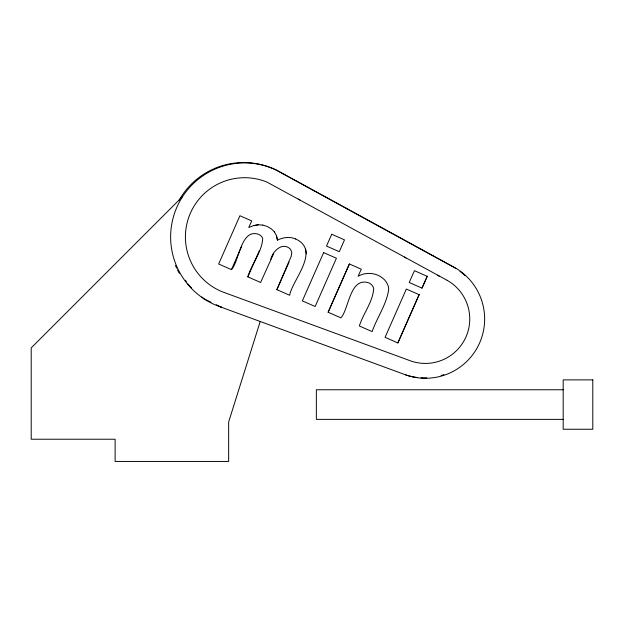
<?xml version="1.0" encoding="UTF-8"?>
<svg xmlns="http://www.w3.org/2000/svg" width="624" height="624" viewBox="0 0 624 624"><rect width="100%" height="100%" fill="white"/><g stroke="black" fill="none" stroke-linecap="round" stroke-linejoin="round"><path stroke-width="0.94" d="M295.565 238.945C320.986 250.466 292.406 279.739 289.637 295.269L276.869 289.645L291.307 256.004L291.782 252.205L290.441 249.163C282.578 241.449 272.727 251.098 270.808 259.295M260.208 321.477L228.657 421.949L228.657 461.44L115.12 461.44L115.12 439.226L31.2 439.226L31.2 347.903L182.091 197.012M259.475 250.396L247.845 276.853C251.581 264.007 261.76 252.369 262.72 238.844C262.345 236.636 260.504 235.232 258.586 234.32C240.591 228.033 239.023 262.431 231.418 269.623L218.65 263.999L239.928 215.74L251.698 220.919L248.781 227.503L253.586 225.607L258.235 224.796L262.798 225.085M231.434 269.63L241.769 246.176M276.884 289.645L289.037 262.057M328.13 312.226L349.393 263.96L361.273 269.186L358.129 276.276C366.584 271.307 377.988 272.875 384.712 280.028C387.052 282.649 388.697 285.886 388.705 289.442C386.584 304.457 377.06 317.437 372.13 331.601L359.354 325.978C363.223 313.349 373.074 301.766 373.682 288.366C373.035 285.886 371.147 283.943 368.901 282.914C349.76 276.393 348.917 309.418 340.907 317.85L328.13 312.226L349.409 263.96M397.862 342.935L419.125 294.676L397.862 342.935L385.078 337.311L406.357 289.045L419.125 294.676M422.011 288.132L427.214 276.315L422.011 288.132L409.219 282.5L414.445 270.683L427.214 276.315M273.686 253.516L260.598 282.477L247.829 276.853M276.455 235.669L277.454 240.139C283.039 237.331 289.723 236.387 295.581 238.953M253.586 225.607L258.25 224.796M563.183 389.766L316.36 389.766L316.36 419.367L563.183 419.367M262.782 225.077L267.22 226.457L271.339 228.844L274.427 231.91M277.454 240.139L276.471 235.669L274.412 231.902M221.465 307.265L221.083 307.141L406.832 375.281A59.233 59.233 0 0 0 454.6 267.493L276.884 170.274A74.045 74.045 0 0 0 176.038 209.18A74.045 74.045 0 0 0 221.465 307.265L216.239 304.738M211.021 302.219L204.056 298.857L201.864 296.962M453.539 267.142L275.824 169.923A74.045 74.045 0 0 0 179.197 200.109M447.182 280.316L266.846 182.029A59.225 59.225 0 0 0 189.735 214.726A59.225 59.225 0 0 0 222.425 291.845L411.481 361.21A44.421 44.421 0 0 0 449.732 281.884L447.135 280.301M298.311 199.103L300.066 200.054M404.258 257.065L406.013 258.008M437.58 275.293L439.335 276.237M191.615 288.124L187.886 283.982M185.336 280.223L186.358 281.728M305.651 249.148L306.322 253.828M179.322 273.32A74.045 74.045 0 0 1 177.489 269.903M176.639 268.156A74.045 74.045 0 0 1 175.453 265.504M443.859 374.618A59.233 59.233 0 0 1 441.09 375.508M426.777 377.871A59.233 59.233 0 0 1 420.966 377.824M417.105 377.473A59.233 59.233 0 0 1 405.772 374.93M454.381 267.626A59.233 59.233 0 0 1 456.035 268.632M460.021 271.393A59.233 59.233 0 0 1 465.192 275.777M323.638 252.611L302.367 300.869L315.151 306.501L336.414 258.235L323.638 252.611M331.726 234.25L326.508 246.059L339.292 251.69L344.503 239.873L331.726 234.25M592.8 379.883L563.183 379.883L563.183 429.25L592.8 429.25L592.8 379.883"/></g></svg>
